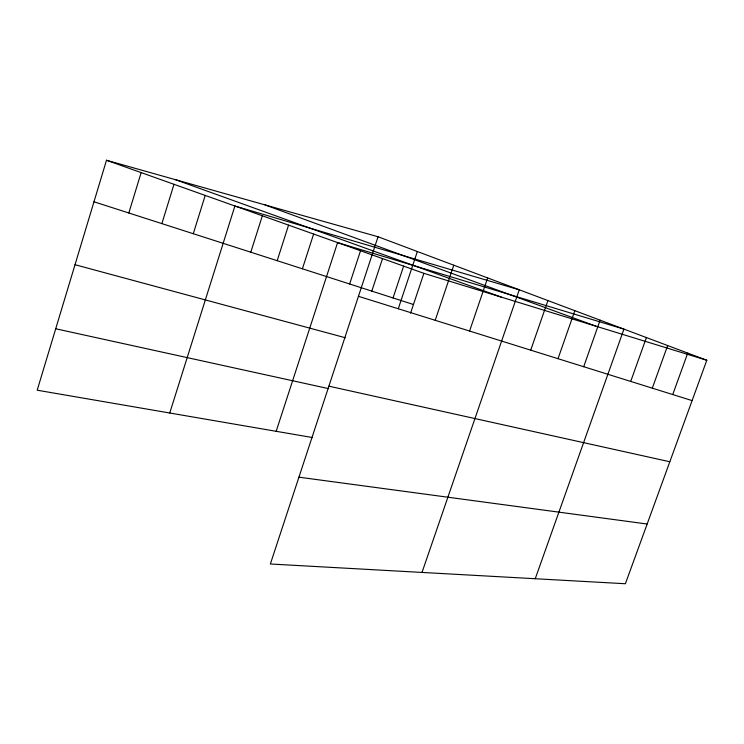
<?xml version="1.0" encoding="UTF-8"?>
<svg xmlns="http://www.w3.org/2000/svg" width="744" height="744" viewBox="0 0 744 744"><rect width="100%" height="100%" fill="white"/><g stroke="black" fill="none" stroke-linecap="round" stroke-linejoin="round"><path stroke-width="1.12" d="M378.045 236.75L270.36 563.999L625.397 583.742L706.8 360.254L378.045 236.75L106.494 160.258L37.2 390.209L312.564 437.565M128.824 212.989L141.137 172.599M161.876 223.619L173.994 184.307M193.282 233.709L205.214 195.421M169.753 413.004L234.899 206.004L519.256 289.797L422.006 572.434M250.793 252.207L262.353 215.779M277.177 260.688L288.57 225.125M302.399 268.798L313.624 234.044M276.163 431.306L337.59 242.581L623.937 329.127L535.243 578.73M349.643 283.985L360.533 250.756M371.795 291.109L382.528 258.596M393.046 297.944L403.629 266.11M398.273 308.751L417.347 251.509M410.567 313.14L423.885 273.327L706.8 360.254M435.212 320.301L453.784 265.199M469.576 331.043L487.664 277.931M530.714 350.154L547.928 300.567M558.019 358.692L574.824 310.676M583.696 366.718L600.12 320.171M630.717 381.421L646.406 337.571M652.302 388.163L667.647 345.542M672.734 394.553L687.744 353.102M298.93 477.174L647.15 524.018M55.716 328.774L328.671 388.647M328.876 386.173L669.823 461.764M75.014 264.706L345.411 337.767M358.45 296.307L692.106 400.607M93.977 201.782L413.459 304.51M106.494 160.258L423.885 273.327M175.445 179.676L501.363 297.135M265.041 204.916L596.056 326.225"/></g></svg>
